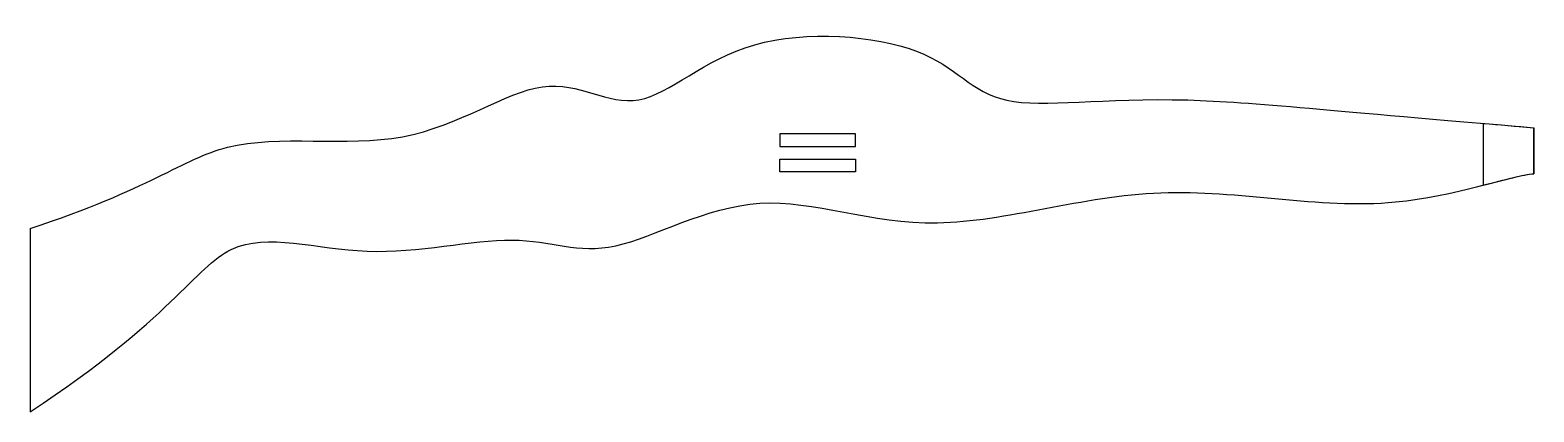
# Model space of a CAD drawing. Header units: millimetres. Extents: x 2542 to 3136, y 1573 to 1723.
import ezdxf

# ---------------------------------------------------------------- set-up
doc = ezdxf.new("R2010")
doc.units = ezdxf.units.MM

msp = doc.modelspace()

# ---------------------------------------------------------------- linework, layer by layer
for points in [[(2838.36, 1677.6), (2868.36, 1677.6), (2868.36, 1682.6), (2838.36, 1682.6), (2838.36, 1677.6)], [(3136.28, 1666.82), (3136.28, 1684.97)], [(2838.36, 1672.6), (2868.36, 1672.6), (2868.36, 1667.6), (2838.36, 1667.6), (2838.36, 1672.6)], [(2542.28, 1645.2), (2542.28, 1572.87)]]:
    msp.add_lwpolyline(points)
at = {"color": 5}
for points in [[(3116.28, 1686.64), (3116.28, 1662.29)], [(3136.28, 1684.97), (3136.28, 1666.82)]]:
    msp.add_lwpolyline(points, dxfattribs=at)
for points, knots in [([(2542.28, 1645.2), (2589.62, 1660.65), (2617.72, 1686.85), (2693.59, 1672.08), (2748.12, 1712.53), (2781.72, 1684.4), (2821.47, 1725.56), (2903.43, 1719.22), (2918.91, 1688.62), (2984.05, 1699.96), (3056.68, 1691.52), (3136.28, 1684.97)], [0.136909, 0.136909, 0.136909, 0.136909, 1, 2, 3, 4, 5, 6, 7, 8, 8.763947, 8.763947, 8.763947, 8.763947]), ([(2542.28, 1572.87), (2598.27, 1609.67), (2616.77, 1650.51), (2674.37, 1630.26), (2738.25, 1645.97), (2768.44, 1629.6), (2829.53, 1665.9), (2896.56, 1637.63), (2988.72, 1668.34), (3074.23, 1646.94), (3127.19, 1665.99), (3136.28, 1666.82)], [0, 0, 0, 0, 1, 2, 3, 4, 5, 6, 7, 8, 8.747164, 8.747164, 8.747164, 8.747164])]:
    msp.add_open_spline(points, degree=3, knots=knots)
for points in [[(3116.28, 1686.64), (3122.59, 1686.1), (3129.25, 1685.55), (3136.28, 1684.97)], [(3116.28, 1662.29), (3124.97, 1664.49), (3132.07, 1666.43), (3136.28, 1666.82)]]:
    msp.add_open_spline(points, degree=3, dxfattribs=at)

doc.saveas('drawing.dxf')
